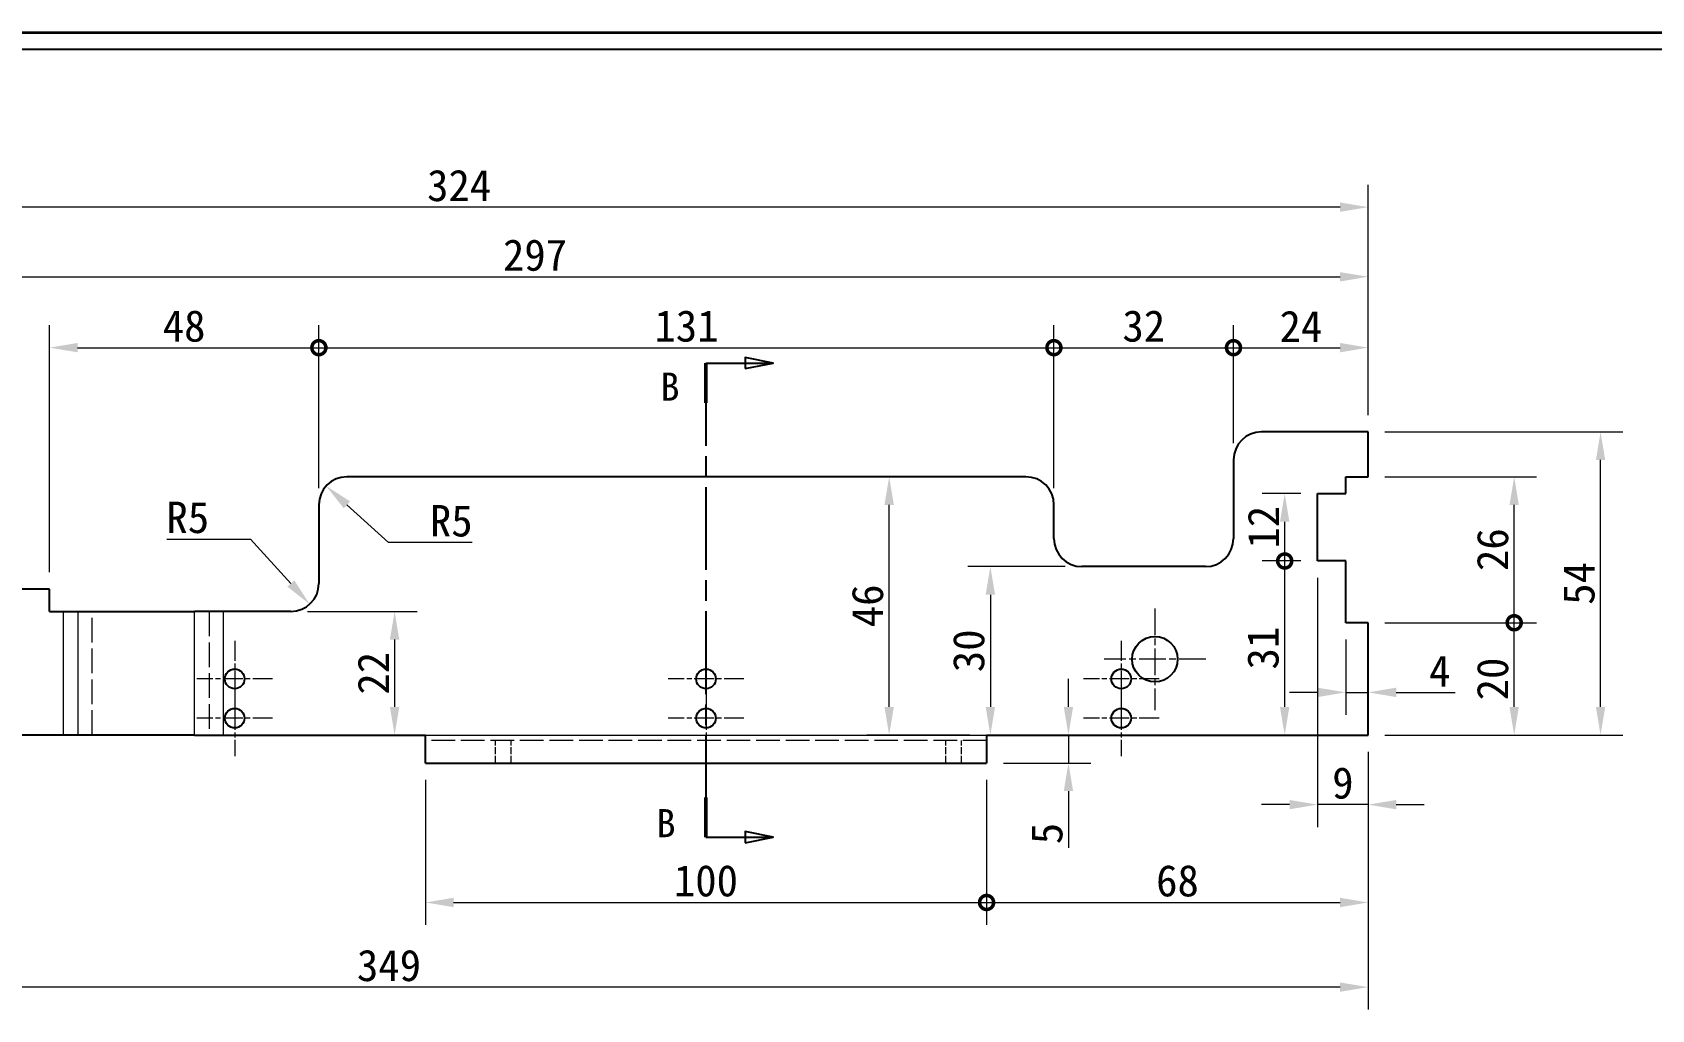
# Model space of a CAD drawing. Header units: millimetres. Extents: x 12 to 829, y 11 to 583.
# Drawn here: x 318.9 to 607.5, y 408.9 to 583 of the extents above; entities that cross this region are included whole.
import ezdxf

# ---------------------------------------------------------------- set-up
doc = ezdxf.new("R2010")
doc.units = ezdxf.units.MM
doc.header["$LTSCALE"] = 2
doc.linetypes.add('CHAIN', pattern=[0.3543, 0.2362, -0.0295, 0.0591, -0.0295])
doc.linetypes.add('DASHED', pattern=[0.2067, 0.1654, -0.0413])
for name, color, linetype, lineweight, true_color in [('中心标记 (ISO)', 1, 'CHAIN', 18, 0xff0000), ('剖切线 (ISO)', 7, 'CHAIN', 25, 0x008000), ('尺寸 (ISO)', 7, 'Continuous', 18, 0x008000), ('隐藏 (ISO)', 5, 'DASHED', 18, 0x0000ff), ('隐藏窄的 (ISO)', 5, 'DASHED', 18, 0x0000ff)]:
    doc.layers.add(name, color=color, linetype=linetype, lineweight=lineweight, true_color=true_color)
for name, color, linetype, lineweight in [('可见 (ISO)', 7, 'Continuous', 25), ('可见窄的 (ISO)', 7, 'Continuous', 18), ('图框 (ISO)', 7, 'Continuous', 35)]:
    doc.layers.add(name, color=color, linetype=linetype, lineweight=lineweight)
doc.styles.add('HZ_33', font='simfang.ttf')
doc.styles.add('文本样式74', font='SimSun.ttf')
doc.styles.add('最新国标', font='simfang.ttf')
doc.dimstyles.new('默认 (GB)', dxfattribs={"dimscale": 2, "dimtxt": 2.8, "dimasz": 2.5, "dimexe": 2, "dimexo": 1.5, "dimgap": 0.5, "dimtad": 1, "dimtoh": 1, "dimdsep": 46, "dimtxsty": '最新国标', "dimcen": 0.09, "dimdle": 10, "dimclrd": 256, "dimclre": 256, "dimclrt": 256, "dimaunit": 1, "dimadec": 3, "dimazin": 2, "dimtfac": 0.535714, "dimtmove": 0, "dimatfit": 3, "dimfxl": 0, "dimtolj": 1, "dimtzin": 0, "dimlwd": -1, "dimlwe": -1, "dimarcsym": 0})

# ---------------------------------------------------------------- blocks, each defined once
blk = doc.blocks.new('图框 最新国标')
at = {"layer": '图框 (ISO)'}
blk.add_line((6, 291.5), (414.5, 291.5), dxfattribs=at)
at = {"layer": '图框 (ISO)', "color": 7, "linetype": 'Continuous', "lineweight": 25}
blk.add_line((18, 290), (413, 290), dxfattribs=at)
blk.add_line((18, 290), (413, 290), dxfattribs=at)
at = {"layer": '图框 (ISO)', "style": '文本样式74'}
blk.add_attdef('零件代号_001', (44.32, 287.25), '', height=2.5, rotation=180, dxfattribs=at)
blk = doc.blocks.new('二维转换剖视图1')
at = {"layer": '剖切线 (ISO)', "linetype": 'CHAIN', "ltscale": 15.599768}
blk.add_line((219.48, 262.05), (219.48, 219.83), dxfattribs=at)
at = {"layer": '剖切线 (ISO)', "linetype": 'Continuous', "lineweight": 50}
for p, q in [((219.48, 262.05), (219.48, 258.52)), ((219.48, 223.36), (219.48, 219.83))]:
    blk.add_line(p, q, dxfattribs=at)
at = {"layer": '剖切线 (ISO)', "linetype": 'Continuous'}
for p, q in [((219.48, 262.05), (222.98, 262.05)), ((225.48, 262.05), (222.98, 262.55)), ((222.98, 262.55), (222.98, 261.55)), ((222.98, 262.05), (225.48, 262.05)), ((222.98, 261.55), (225.48, 262.05)), ((219.48, 219.83), (222.98, 219.83)), ((225.48, 219.83), (222.98, 220.33)), ((222.98, 220.33), (222.98, 219.33)), ((222.98, 219.83), (225.48, 219.83)), ((222.98, 219.33), (225.48, 219.83))]:
    blk.add_line(p, q, dxfattribs=at)
at = {"layer": '剖切线 (ISO)', "linetype": 'Continuous', "flags": 128}
for points in [[(222.98, 261.55), (225.48, 262.05), (222.98, 262.55), (222.98, 261.55)], [(222.98, 219.33), (225.48, 219.83), (222.98, 220.33), (222.98, 219.33)]]:
    blk.add_lwpolyline(points, dxfattribs=at)
at = {"layer": '剖切线 (ISO)'}
for points in [[(222.98, 261.55), (225.48, 262.05), (222.98, 262.55), (222.98, 261.55)], [(222.98, 219.33), (225.48, 219.83), (222.98, 220.33), (222.98, 219.33)]]:
    blk.add_solid(points, dxfattribs=at)
at = {"layer": '剖切线 (ISO)', "char_height": 2.5, "attachment_point": 7, "style": 'HZ_33'}
for insert in [(215.42, 258.7), (215.07, 219.82)]:
    blk.add_mtext('B', dxfattribs=dict(at, insert=insert))
blk = doc.blocks.new('*D6')
at = {"layer": 'Defpoints', "color": 0, "transparency": 16777216}
for p in [(552.97, 477.84), (556.97, 477.84), (552.97, 465.44)]:
    blk.add_point(p, dxfattribs=at)
at = {"layer": '尺寸 (ISO)', "color": 116, "true_color": 0x00803f, "transparency": 16777216}
for p, q in [((552.97, 474.84), (552.97, 461.44)), ((547.97, 465.44), (542.97, 465.44)), ((552.97, 465.44), (556.97, 465.44)), ((561.97, 465.44), (572.49, 465.44))]:
    blk.add_line(p, q, dxfattribs=at)
for points in [[(547.97, 466.27), (547.97, 464.6), (552.97, 465.44)], [(561.97, 466.27), (561.97, 464.6), (556.97, 465.44)]]:
    blk.add_solid(points, dxfattribs=at)
at = {"layer": '尺寸 (ISO)', "transparency": 16777216, "insert": (569.73, 469.24), "char_height": 5.6, "attachment_point": 5, "style": '最新国标'}
blk.add_mtext('\\A1;4', dxfattribs=at)
blk = doc.blocks.new('*D7')
at = {"layer": 'Defpoints', "color": 0, "transparency": 16777216}
for p in [(547.97, 488.84), (556.97, 457.84), (547.97, 445.44)]:
    blk.add_point(p, dxfattribs=at)
at = {"layer": '尺寸 (ISO)', "color": 116, "true_color": 0x00803f, "transparency": 16777216}
for p, q in [((547.97, 485.84), (547.97, 441.44)), ((556.97, 454.84), (556.97, 441.44)), ((542.97, 445.44), (537.97, 445.44)), ((556.97, 445.44), (547.97, 445.44)), ((561.97, 445.44), (566.97, 445.44))]:
    blk.add_line(p, q, dxfattribs=at)
for points in [[(542.97, 446.27), (542.97, 444.61), (547.97, 445.44)], [(561.97, 446.27), (561.97, 444.61), (556.97, 445.44)]]:
    blk.add_solid(points, dxfattribs=at)
at = {"layer": '尺寸 (ISO)', "transparency": 16777216, "insert": (552.47, 449.27), "char_height": 5.6, "attachment_point": 5, "style": '最新国标'}
blk.add_mtext('\\A1;9', dxfattribs=at)
blk = doc.blocks.new('_DotSmall')
at = {"color": 0, "linetype": 'ByBlock', "const_width": 0.5}
blk.add_lwpolyline([(-0.0625, 0, 1), (0.0625, 0, 1)], format="xyb", close=True, dxfattribs=at)
blk = doc.blocks.new('*D9')
at = {"layer": 'Defpoints', "color": 0, "transparency": 16777216}
for p in [(369.97, 526.84), (369.97, 498.84), (321.97, 483.84)]:
    blk.add_point(p, dxfattribs=at)
at = {"layer": '尺寸 (ISO)', "color": 116, "true_color": 0x00803f, "transparency": 16777216}
for p, q in [((321.97, 486.84), (321.97, 530.84)), ((369.97, 501.84), (369.97, 530.84)), ((326.97, 526.84), (369.97, 526.84))]:
    blk.add_line(p, q, dxfattribs=at)
blk.add_solid([(326.97, 527.68), (326.97, 526.01), (321.97, 526.84)], dxfattribs=at)
at = {"layer": '尺寸 (ISO)', "color": 116, "true_color": 0x00803f, "transparency": 16777216, "xscale": 5, "yscale": 5, "zscale": 5}
blk.add_blockref('_DotSmall', (369.97, 526.84), dxfattribs=at)
at = {"layer": '尺寸 (ISO)', "transparency": 16777216, "insert": (345.95, 530.67), "char_height": 5.6, "attachment_point": 5, "style": '最新国标'}
blk.add_mtext('\\A1;48', dxfattribs=at)
blk = doc.blocks.new('*D11')
at = {"layer": 'Defpoints', "color": 0, "transparency": 16777216}
for p in [(556.97, 526.84), (556.97, 511.84), (532.97, 506.84)]:
    blk.add_point(p, dxfattribs=at)
at = {"layer": '尺寸 (ISO)', "color": 116, "true_color": 0x00803f, "transparency": 16777216}
for p, q in [((532.97, 509.84), (532.97, 530.84)), ((556.97, 514.84), (556.97, 530.84)), ((532.97, 526.84), (551.97, 526.84))]:
    blk.add_line(p, q, dxfattribs=at)
blk.add_solid([(551.97, 527.68), (551.97, 526.01), (556.97, 526.84)], dxfattribs=at)
at = {"layer": '尺寸 (ISO)', "color": 116, "true_color": 0x00803f, "transparency": 16777216, "xscale": 5, "yscale": 5, "zscale": 5, "rotation": 180}
blk.add_blockref('_DotSmall', (532.97, 526.84), dxfattribs=at)
at = {"layer": '尺寸 (ISO)', "transparency": 16777216, "insert": (544.99, 530.64), "char_height": 5.6, "attachment_point": 5, "style": '最新国标'}
blk.add_mtext('\\A1;24', dxfattribs=at)
blk = doc.blocks.new('*D12')
at = {"layer": 'Defpoints', "color": 0, "transparency": 16777216}
for p in [(532.97, 526.84), (532.97, 506.84), (500.97, 498.84)]:
    blk.add_point(p, dxfattribs=at)
at = {"layer": '尺寸 (ISO)', "color": 116, "true_color": 0x00803f, "transparency": 16777216}
for p, q in [((500.97, 501.84), (500.97, 530.84)), ((532.97, 509.84), (532.97, 530.84)), ((500.97, 526.84), (532.97, 526.84))]:
    blk.add_line(p, q, dxfattribs=at)
at = {"layer": '尺寸 (ISO)', "color": 116, "true_color": 0x00803f, "transparency": 16777216, "xscale": 5, "yscale": 5, "zscale": 5, "rotation": 180}
blk.add_blockref('_DotSmall', (500.97, 526.84), dxfattribs=at)
at = {"layer": '尺寸 (ISO)', "color": 116, "true_color": 0x00803f, "transparency": 16777216, "xscale": 5, "yscale": 5, "zscale": 5}
blk.add_blockref('_DotSmall', (532.97, 526.84), dxfattribs=at)
at = {"layer": '尺寸 (ISO)', "transparency": 16777216, "insert": (516.99, 530.67), "char_height": 5.6, "attachment_point": 5, "style": '最新国标'}
blk.add_mtext('\\A1;32', dxfattribs=at)
blk = doc.blocks.new('*D13')
at = {"layer": 'Defpoints', "color": 0, "transparency": 16777216}
for p in [(500.97, 526.84), (369.97, 498.84), (500.97, 498.84)]:
    blk.add_point(p, dxfattribs=at)
at = {"layer": '尺寸 (ISO)', "color": 116, "true_color": 0x00803f, "transparency": 16777216}
for p, q in [((369.97, 501.84), (369.97, 530.84)), ((500.97, 501.84), (500.97, 530.84)), ((369.97, 526.84), (500.97, 526.84))]:
    blk.add_line(p, q, dxfattribs=at)
at = {"layer": '尺寸 (ISO)', "color": 116, "true_color": 0x00803f, "transparency": 16777216, "xscale": 5, "yscale": 5, "zscale": 5, "rotation": 180}
blk.add_blockref('_DotSmall', (369.97, 526.84), dxfattribs=at)
at = {"layer": '尺寸 (ISO)', "color": 116, "true_color": 0x00803f, "transparency": 16777216, "xscale": 5, "yscale": 5, "zscale": 5}
blk.add_blockref('_DotSmall', (500.97, 526.84), dxfattribs=at)
at = {"layer": '尺寸 (ISO)', "transparency": 16777216, "insert": (435.49, 530.67), "char_height": 5.6, "attachment_point": 5, "style": '最新国标'}
blk.add_mtext('\\A1;131', dxfattribs=at)
blk = doc.blocks.new('*D15')
at = {"layer": 'Defpoints', "color": 0, "transparency": 16777216}
for p in [(556.97, 539.47), (556.97, 511.84), (259.97, 508.46)]:
    blk.add_point(p, dxfattribs=at)
at = {"layer": '尺寸 (ISO)', "color": 116, "true_color": 0x00803f, "transparency": 16777216}
for p, q in [((259.97, 511.46), (259.97, 543.47)), ((556.97, 514.84), (556.97, 543.47)), ((259.97, 539.47), (551.97, 539.47))]:
    blk.add_line(p, q, dxfattribs=at)
blk.add_solid([(551.97, 540.3), (551.97, 538.63), (556.97, 539.47)], dxfattribs=at)
at = {"layer": '尺寸 (ISO)', "color": 116, "true_color": 0x00803f, "transparency": 16777216, "xscale": 5, "yscale": 5, "zscale": 5, "rotation": 180}
blk.add_blockref('_DotSmall', (259.97, 539.47), dxfattribs=at)
at = {"layer": '尺寸 (ISO)', "transparency": 16777216, "insert": (408.49, 543.3), "char_height": 5.6, "attachment_point": 5, "style": '最新国标'}
blk.add_mtext('\\A1;297', dxfattribs=at)
blk = doc.blocks.new('*D16')
at = {"layer": 'Defpoints', "color": 0, "transparency": 16777216}
for p in [(232.97, 551.87), (556.97, 511.84), (232.97, 504.84)]:
    blk.add_point(p, dxfattribs=at)
at = {"layer": '尺寸 (ISO)', "color": 116, "true_color": 0x00803f, "transparency": 16777216}
for p, q in [((232.97, 507.84), (232.97, 555.87)), ((556.97, 514.84), (556.97, 555.87)), ((551.97, 551.87), (237.97, 551.87))]:
    blk.add_line(p, q, dxfattribs=at)
for points in [[(237.97, 552.71), (237.97, 551.04), (232.97, 551.87)], [(551.97, 552.71), (551.97, 551.04), (556.97, 551.87)]]:
    blk.add_solid(points, dxfattribs=at)
at = {"layer": '尺寸 (ISO)', "transparency": 16777216, "insert": (394.97, 555.7), "char_height": 5.6, "attachment_point": 5, "style": '最新国标'}
blk.add_mtext('\\A1;324', dxfattribs=at)
blk = doc.blocks.new('*D17')
at = {"layer": 'Defpoints', "color": 0, "transparency": 16777216}
for p in [(207.97, 462.84), (556.97, 457.84), (207.97, 412.93)]:
    blk.add_point(p, dxfattribs=at)
at = {"layer": '尺寸 (ISO)', "color": 116, "true_color": 0x00803f, "transparency": 16777216}
for p, q in [((207.97, 459.84), (207.97, 408.93)), ((556.97, 454.84), (556.97, 408.93)), ((551.97, 412.93), (212.97, 412.93))]:
    blk.add_line(p, q, dxfattribs=at)
for points in [[(212.97, 413.76), (212.97, 412.09), (207.97, 412.93)], [(551.97, 413.76), (551.97, 412.09), (556.97, 412.93)]]:
    blk.add_solid(points, dxfattribs=at)
at = {"layer": '尺寸 (ISO)', "transparency": 16777216, "insert": (382.47, 416.76), "char_height": 5.6, "attachment_point": 5, "style": '最新国标'}
blk.add_mtext('\\A1;349', dxfattribs=at)
blk = doc.blocks.new('*D18')
at = {"layer": 'Defpoints', "color": 0, "transparency": 16777216}
for p in [(556.97, 477.84), (583, 477.84), (556.97, 457.84)]:
    blk.add_point(p, dxfattribs=at)
at = {"layer": '尺寸 (ISO)', "color": 116, "true_color": 0x00803f, "transparency": 16777216}
for p, q in [((559.97, 477.84), (587, 477.84)), ((583, 462.84), (583, 477.84)), ((559.97, 457.84), (587, 457.84))]:
    blk.add_line(p, q, dxfattribs=at)
blk.add_solid([(582.16, 462.84), (583.83, 462.84), (583, 457.84)], dxfattribs=at)
at = {"layer": '尺寸 (ISO)', "color": 116, "true_color": 0x00803f, "transparency": 16777216, "xscale": 5, "yscale": 5, "zscale": 5, "rotation": 90}
blk.add_blockref('_DotSmall', (583, 477.84), dxfattribs=at)
at = {"layer": '尺寸 (ISO)', "transparency": 16777216, "insert": (579.17, 467.82), "char_height": 5.6, "attachment_point": 5, "rotation": 90, "style": '最新国标'}
blk.add_mtext('\\A1;20', dxfattribs=at)
blk = doc.blocks.new('*D19')
at = {"layer": 'Defpoints', "color": 0, "transparency": 16777216}
for p in [(556.97, 503.84), (583, 503.84), (556.97, 477.84)]:
    blk.add_point(p, dxfattribs=at)
at = {"layer": '尺寸 (ISO)', "color": 116, "true_color": 0x00803f, "transparency": 16777216}
for p, q in [((559.97, 503.84), (587, 503.84)), ((583, 477.84), (583, 498.84)), ((559.97, 477.84), (587, 477.84))]:
    blk.add_line(p, q, dxfattribs=at)
blk.add_solid([(582.16, 498.84), (583.83, 498.84), (583, 503.84)], dxfattribs=at)
at = {"layer": '尺寸 (ISO)', "color": 116, "true_color": 0x00803f, "transparency": 16777216, "xscale": 5, "yscale": 5, "zscale": 5, "rotation": 270}
blk.add_blockref('_DotSmall', (583, 477.84), dxfattribs=at)
at = {"layer": '尺寸 (ISO)', "transparency": 16777216, "insert": (579.17, 490.86), "char_height": 5.6, "attachment_point": 5, "rotation": 90, "style": '最新国标'}
blk.add_mtext('\\A1;26', dxfattribs=at)
blk = doc.blocks.new('*D20')
at = {"layer": 'Defpoints', "color": 0, "transparency": 16777216}
for p in [(542.1, 488.84), (547.97, 488.84), (556.97, 457.84)]:
    blk.add_point(p, dxfattribs=at)
at = {"layer": '尺寸 (ISO)', "color": 116, "true_color": 0x00803f, "transparency": 16777216}
for p, q in [((544.97, 488.84), (538.1, 488.84)), ((542.1, 462.84), (542.1, 488.84))]:
    blk.add_line(p, q, dxfattribs=at)
blk.add_solid([(541.26, 462.84), (542.93, 462.84), (542.1, 457.84)], dxfattribs=at)
at = {"layer": '尺寸 (ISO)', "color": 116, "true_color": 0x00803f, "transparency": 16777216, "xscale": 5, "yscale": 5, "zscale": 5, "rotation": 90}
blk.add_blockref('_DotSmall', (542.1, 488.84), dxfattribs=at)
at = {"layer": '尺寸 (ISO)', "transparency": 16777216, "insert": (538.26, 473.32), "char_height": 5.6, "attachment_point": 5, "rotation": 90, "style": '最新国标'}
blk.add_mtext('\\A1;31', dxfattribs=at)
blk = doc.blocks.new('*D21')
at = {"layer": 'Defpoints', "color": 0, "transparency": 16777216}
for p in [(542.1, 500.84), (547.97, 500.84), (547.97, 488.84)]:
    blk.add_point(p, dxfattribs=at)
at = {"layer": '尺寸 (ISO)', "color": 116, "true_color": 0x00803f, "transparency": 16777216}
for p, q in [((544.97, 500.84), (538.1, 500.84)), ((542.1, 488.84), (542.1, 495.84)), ((544.97, 488.84), (538.1, 488.84))]:
    blk.add_line(p, q, dxfattribs=at)
blk.add_solid([(541.26, 495.84), (542.93, 495.84), (542.1, 500.84)], dxfattribs=at)
at = {"layer": '尺寸 (ISO)', "color": 116, "true_color": 0x00803f, "transparency": 16777216, "xscale": 5, "yscale": 5, "zscale": 5, "rotation": 270}
blk.add_blockref('_DotSmall', (542.1, 488.84), dxfattribs=at)
at = {"layer": '尺寸 (ISO)', "transparency": 16777216, "insert": (538.3, 494.86), "char_height": 5.6, "attachment_point": 5, "rotation": 90, "style": '最新国标'}
blk.add_mtext('\\A1;12', dxfattribs=at)
blk = doc.blocks.new('*D22')
at = {"layer": 'Defpoints', "color": 0, "transparency": 16777216}
for p in [(505.97, 487.84), (489.64, 457.84), (489.64, 457.84)]:
    blk.add_point(p, dxfattribs=at)
at = {"layer": '尺寸 (ISO)', "color": 116, "true_color": 0x00803f, "transparency": 16777216}
for p, q in [((502.97, 487.84), (485.64, 487.84)), ((489.64, 482.84), (489.64, 462.84))]:
    blk.add_line(p, q, dxfattribs=at)
for points in [[(488.81, 482.84), (490.48, 482.84), (489.64, 487.84)], [(488.81, 462.84), (490.48, 462.84), (489.64, 457.84)]]:
    blk.add_solid(points, dxfattribs=at)
at = {"layer": '尺寸 (ISO)', "transparency": 16777216, "insert": (485.81, 472.84), "char_height": 5.6, "attachment_point": 5, "rotation": 90, "style": '最新国标'}
blk.add_mtext('\\A1;30', dxfattribs=at)
blk = doc.blocks.new('*D23')
at = {"layer": 'Defpoints', "color": 0, "transparency": 16777216}
for p in [(471.61, 503.84), (471.61, 503.84), (488.97, 457.84)]:
    blk.add_point(p, dxfattribs=at)
at = {"layer": '尺寸 (ISO)', "color": 116, "true_color": 0x00803f, "transparency": 16777216}
for p, q in [((471.61, 462.84), (471.61, 498.84)), ((485.97, 457.84), (467.61, 457.84))]:
    blk.add_line(p, q, dxfattribs=at)
for points in [[(470.77, 498.84), (472.44, 498.84), (471.61, 503.84)], [(470.77, 462.84), (472.44, 462.84), (471.61, 457.84)]]:
    blk.add_solid(points, dxfattribs=at)
at = {"layer": '尺寸 (ISO)', "transparency": 16777216, "insert": (467.77, 480.84), "char_height": 5.6, "attachment_point": 5, "rotation": 90, "style": '最新国标'}
blk.add_mtext('\\A1;46', dxfattribs=at)
blk = doc.blocks.new('*D24')
at = {"layer": 'Defpoints', "color": 0, "transparency": 16777216}
for p in [(503.56, 457.84), (505.73, 457.84), (488.97, 452.84)]:
    blk.add_point(p, dxfattribs=at)
at = {"layer": '尺寸 (ISO)', "color": 116, "true_color": 0x00803f, "transparency": 16777216}
for p, q in [((503.56, 462.84), (503.56, 467.84)), ((503.56, 457.84), (503.56, 452.84)), ((491.97, 452.84), (507.56, 452.84)), ((503.56, 447.84), (503.56, 437.74))]:
    blk.add_line(p, q, dxfattribs=at)
for points in [[(502.72, 462.84), (504.39, 462.84), (503.56, 457.84)], [(502.72, 447.84), (504.39, 447.84), (503.56, 452.84)]]:
    blk.add_solid(points, dxfattribs=at)
at = {"layer": '尺寸 (ISO)', "transparency": 16777216, "insert": (499.73, 440.29), "char_height": 5.6, "attachment_point": 5, "rotation": 90, "style": '最新国标'}
blk.add_mtext('\\A1;5', dxfattribs=at)
blk = doc.blocks.new('*D25')
at = {"layer": 'Defpoints', "color": 0, "transparency": 16777216}
for p in [(556.97, 511.84), (598.39, 511.84), (556.97, 457.84)]:
    blk.add_point(p, dxfattribs=at)
at = {"layer": '尺寸 (ISO)', "color": 116, "true_color": 0x00803f, "transparency": 16777216}
for p, q in [((559.97, 511.84), (602.39, 511.84)), ((598.39, 462.84), (598.39, 506.84)), ((559.97, 457.84), (602.39, 457.84))]:
    blk.add_line(p, q, dxfattribs=at)
for points in [[(597.56, 506.84), (599.22, 506.84), (598.39, 511.84)], [(597.56, 462.84), (599.22, 462.84), (598.39, 457.84)]]:
    blk.add_solid(points, dxfattribs=at)
at = {"layer": '尺寸 (ISO)', "transparency": 16777216, "insert": (594.56, 484.84), "char_height": 5.6, "attachment_point": 5, "rotation": 90, "style": '最新国标'}
blk.add_mtext('\\A1;54', dxfattribs=at)
blk = doc.blocks.new('*D26')
at = {"layer": 'Defpoints', "color": 0, "transparency": 16777216}
for p in [(388.97, 452.84), (488.97, 452.84), (488.97, 428.01)]:
    blk.add_point(p, dxfattribs=at)
at = {"layer": '尺寸 (ISO)', "color": 116, "true_color": 0x00803f, "transparency": 16777216}
for p, q in [((388.97, 449.84), (388.97, 424.01)), ((488.97, 449.84), (488.97, 424.01)), ((393.97, 428.01), (488.97, 428.01))]:
    blk.add_line(p, q, dxfattribs=at)
blk.add_solid([(393.97, 428.85), (393.97, 427.18), (388.97, 428.01)], dxfattribs=at)
at = {"layer": '尺寸 (ISO)', "color": 116, "true_color": 0x00803f, "transparency": 16777216, "xscale": 5, "yscale": 5, "zscale": 5}
blk.add_blockref('_DotSmall', (488.97, 428.01), dxfattribs=at)
at = {"layer": '尺寸 (ISO)', "transparency": 16777216, "insert": (438.95, 431.85), "char_height": 5.6, "attachment_point": 5, "style": '最新国标'}
blk.add_mtext('\\A1;100', dxfattribs=at)
blk = doc.blocks.new('*D27')
at = {"layer": 'Defpoints', "color": 0, "transparency": 16777216}
for p in [(556.97, 457.84), (488.97, 452.84), (556.97, 428.01)]:
    blk.add_point(p, dxfattribs=at)
at = {"layer": '尺寸 (ISO)', "color": 116, "true_color": 0x00803f, "transparency": 16777216}
for p, q in [((556.97, 454.84), (556.97, 424.01)), ((488.97, 449.84), (488.97, 424.01)), ((488.97, 428.01), (551.97, 428.01))]:
    blk.add_line(p, q, dxfattribs=at)
blk.add_solid([(551.97, 428.85), (551.97, 427.18), (556.97, 428.01)], dxfattribs=at)
at = {"layer": '尺寸 (ISO)', "color": 116, "true_color": 0x00803f, "transparency": 16777216, "xscale": 5, "yscale": 5, "zscale": 5, "rotation": 180}
blk.add_blockref('_DotSmall', (488.97, 428.01), dxfattribs=at)
at = {"layer": '尺寸 (ISO)', "transparency": 16777216, "insert": (522.99, 431.85), "char_height": 5.6, "attachment_point": 5, "style": '最新国标'}
blk.add_mtext('\\A1;68', dxfattribs=at)
blk = doc.blocks.new('*D28')
at = {"layer": 'Defpoints', "color": 0, "transparency": 16777216}
for p in [(364.97, 479.84), (383.47, 457.84), (383.47, 457.84)]:
    blk.add_point(p, dxfattribs=at)
at = {"layer": '尺寸 (ISO)', "color": 116, "true_color": 0x00803f, "transparency": 16777216}
for p, q in [((367.97, 479.84), (387.47, 479.84)), ((383.47, 474.84), (383.47, 462.84))]:
    blk.add_line(p, q, dxfattribs=at)
for points in [[(382.63, 474.84), (384.3, 474.84), (383.47, 479.84)], [(382.63, 462.84), (384.3, 462.84), (383.47, 457.84)]]:
    blk.add_solid(points, dxfattribs=at)
at = {"layer": '尺寸 (ISO)', "transparency": 16777216, "insert": (379.67, 468.84), "char_height": 5.6, "attachment_point": 5, "rotation": 90, "style": '最新国标'}
blk.add_mtext('\\A1;22', dxfattribs=at)
blk = doc.blocks.new('*D33')
at = {"layer": 'Defpoints', "color": 0, "transparency": 16777216}
for p in [(364.97, 484.84), (368.33, 481.14)]:
    blk.add_point(p, dxfattribs=at)
at = {"layer": '尺寸 (ISO)', "color": 116, "true_color": 0x00803f, "transparency": 16777216}
for p, q in [((342.9, 492.74), (357.8, 492.74)), ((357.8, 492.74), (364.97, 484.84))]:
    blk.add_line(p, q, dxfattribs=at)
blk.add_solid([(365.59, 485.4), (364.35, 484.28), (368.33, 481.14)], dxfattribs=at)
at = {"layer": '尺寸 (ISO)', "transparency": 16777216, "insert": (346.61, 496.57), "char_height": 5.6, "attachment_point": 5, "style": '最新国标'}
blk.add_mtext('\\A1;R5', dxfattribs=at)
blk = doc.blocks.new('*D34')
at = {"layer": 'Defpoints', "color": 0, "transparency": 16777216}
for p in [(371.27, 502.2), (374.97, 498.84)]:
    blk.add_point(p, dxfattribs=at)
at = {"layer": '尺寸 (ISO)', "color": 116, "true_color": 0x00803f, "transparency": 16777216}
for p, q in [((382.36, 492.13), (374.97, 498.84)), ((397.27, 492.13), (382.36, 492.13))]:
    blk.add_line(p, q, dxfattribs=at)
blk.add_solid([(375.53, 499.46), (374.41, 498.23), (371.27, 502.2)], dxfattribs=at)
at = {"layer": '尺寸 (ISO)', "transparency": 16777216, "insert": (393.56, 495.96), "char_height": 5.6, "attachment_point": 5, "style": '最新国标'}
blk.add_mtext('\\A1;R5', dxfattribs=at)

msp = doc.modelspace()

# ---------------------------------------------------------------- linework, layer by layer
at = {"layer": '中心标记 (ISO)', "ltscale": 10.056327}
for p, q in [((518.9697, 480.393), (518.9697, 462.293)), ((528.0197, 471.343), (509.9197, 471.343))]:
    msp.add_line(p, q, dxfattribs=at)
at = {"layer": '中心标记 (ISO)', "ltscale": 7.50055}
for p, q in [((354.9697, 474.593), (354.9697, 461.093)), ((438.9697, 474.593), (438.9697, 461.093)), ((512.9697, 474.593), (512.9697, 461.093)), ((361.7197, 467.843), (348.2197, 467.843)), ((354.9697, 467.593), (354.9697, 454.093)), ((445.7197, 467.843), (432.2197, 467.843)), ((438.9697, 467.593), (438.9697, 454.093)), ((519.7197, 467.843), (506.2197, 467.843)), ((512.9697, 467.593), (512.9697, 454.093)), ((361.7197, 460.843), (348.2197, 460.843)), ((445.7197, 460.843), (432.2197, 460.843)), ((519.7197, 460.843), (506.2197, 460.843))]:
    msp.add_line(p, q, dxfattribs=at)
at = {"layer": '可见 (ISO)'}
for p, q in [((556.9697, 511.843), (537.9697, 511.843)), ((556.9697, 503.843), (556.9697, 511.843)), ((532.9697, 506.843), (532.9697, 492.843)), ((495.9697, 503.843), (374.9697, 503.843)), ((552.9697, 503.843), (556.9697, 503.843)), ((552.9697, 500.843), (552.9697, 503.843)), ((547.9697, 488.843), (547.9697, 500.843)), ((547.9697, 500.843), (552.9697, 500.843)), ((369.9697, 498.843), (369.9697, 484.843)), ((500.9697, 492.843), (500.9697, 498.843)), ((527.9697, 487.843), (505.9697, 487.843)), ((552.9697, 488.843), (547.9697, 488.843)), ((552.9697, 477.843), (552.9697, 488.843)), ((321.9697, 483.843), (260.4697, 483.843)), ((321.9697, 479.843), (321.9697, 483.843)), ((321.9697, 479.843), (324.4378, 479.843)), ((324.4378, 479.843), (327.009, 479.843)), ((327.009, 479.843), (347.8274, 479.843)), ((352.9697, 479.843), (347.8274, 479.843)), ((364.9697, 479.843), (352.9697, 479.843)), ((556.9697, 477.843), (552.9697, 477.843)), ((556.9697, 457.843), (556.9697, 477.843)), ((324.4378, 457.843), (212.9697, 457.843)), ((327.009, 457.843), (324.4378, 457.843)), ((347.8274, 457.843), (327.009, 457.843)), ((347.8274, 457.843), (352.9697, 457.843)), ((352.9697, 457.843), (388.9697, 457.843)), ((388.9697, 452.843), (388.9697, 457.843)), ((488.9697, 457.843), (556.9697, 457.843)), ((488.9697, 457.843), (488.9697, 452.843)), ((388.9697, 452.843), (488.9697, 452.843))]:
    msp.add_line(p, q, dxfattribs=at)
for centre, radius in [((518.9697, 471.343), 4.05), ((354.9697, 467.843), 1.75), ((438.9697, 467.843), 1.75), ((512.9697, 467.843), 1.75), ((354.9697, 460.843), 1.75), ((438.9697, 460.843), 1.75), ((512.9697, 460.843), 1.75)]:
    msp.add_circle(centre, radius, dxfattribs=at)
for centre, start, end in [((537.9697, 506.843), 90, 180), ((374.9697, 498.843), 90, 180), ((495.9697, 498.843), 0, 90), ((505.9697, 492.843), 180, 270), ((527.9697, 492.843), 270, 0), ((364.9697, 484.843), 270, 0)]:
    msp.add_arc(centre, 5, start, end, dxfattribs=at)
at = {"layer": '可见窄的 (ISO)'}
for p, q in [((324.4378, 457.843), (324.4378, 479.843)), ((327.009, 479.843), (327.009, 457.843)), ((347.8274, 457.843), (347.8274, 479.843)), ((352.9697, 457.843), (352.9697, 479.843)), ((388.9697, 457.843), (488.9697, 457.843))]:
    msp.add_line(p, q, dxfattribs=at)
at = {"layer": '隐藏 (ISO)', "ltscale": 12.731393}
msp.add_line((488.9697, 456.843), (388.9697, 456.843), dxfattribs=at)
at = {"layer": '隐藏 (ISO)', "ltscale": 3.809293}
for p, q in [((401.4697, 452.843), (401.4697, 456.843)), ((484.4697, 452.843), (484.4697, 456.843))]:
    msp.add_line(p, q, dxfattribs=at)
at = {"layer": '隐藏窄的 (ISO)', "ltscale": 13.304306}
for p, q in [((329.5801, 457.843), (329.5801, 479.843)), ((350.3985, 479.843), (350.3985, 457.843))]:
    msp.add_line(p, q, dxfattribs=at)
at = {"layer": '隐藏窄的 (ISO)', "ltscale": 3.809293}
for p, q in [((404.2197, 452.843), (404.2197, 456.843)), ((481.7197, 452.843), (481.7197, 456.843))]:
    msp.add_line(p, q, dxfattribs=at)

# ---------------------------------------------------------------- block references
at = {"xscale": 2, "yscale": 2, "zscale": 2}
msp.add_blockref('图框 最新国标', (0, 0), dxfattribs=at)
at = {"layer": '剖切线 (ISO)', "xscale": 2, "yscale": 2, "zscale": 2}
msp.add_blockref('二维转换剖视图1', (0, 0), dxfattribs=at)

# ---------------------------------------------------------------- dimensions: what is measured, and where the dimension line sits
at = {"layer": '尺寸 (ISO)', "color": 116, "true_color": 0x00803f}
for base, p1, p2, override, picture, middle in [((232.9697, 551.8721), (556.9697, 511.843), (232.9697, 504.843), {"dimgap": 0.5, "dimtoh": 0, "dimdec": 2, "dimtol": 0, "dimlim": 0, "dimtp": 0, "dimtm": 0, "dimtdec": 2, "dimtofl": 0, "dimatfit": 1}, '*D16', (394.9697, 551.8721)), ((547.9697, 445.4406), (556.9697, 457.843), (547.9697, 488.843), {"dimgap": 0.5, "dimtoh": 0, "dimdec": 2, "dimtol": 0, "dimlim": 0, "dimtp": 0, "dimtm": 0, "dimtdec": 2, "dimtofl": 1, "dimatfit": 1}, '*D7', (552.4697, 445.4406)), ((552.9697, 465.4362), (556.9697, 477.843), (552.9697, 477.843), {"dimgap": 0.5, "dimtoh": 0, "dimdec": 2, "dimse1": 1, "dimtol": 0, "dimlim": 0, "dimtp": 0, "dimtm": 0, "dimtdec": 2, "dimtofl": 1, "dimatfit": 1}, '*D6', (569.7297, 465.4362))]:
    dim = msp.add_linear_dim(base=base, p1=p1, p2=p2, dimstyle='默认 (GB)', override=override, dxfattribs=at)
    dim.commit()
    dim.dimension.update_dxf_attribs({"geometry": picture, "text_midpoint": middle, "dimtype": 160})
for base, p1, p2, angle, override, picture, middle in [((556.9697, 539.4672), (259.9697, 508.4563), (556.9697, 511.843), 180, {"dimgap": 0.5, "dimtoh": 0, "dimdec": 2, "dimblk1": 'DotSmall', "dimsah": 1, "dimdle": 0, "dimtol": 0, "dimlim": 0, "dimtp": 0, "dimtm": 0, "dimtdec": 2, "dimtofl": 0, "dimatfit": 1}, '*D15', (408.4897, 539.4672)), ((369.9697, 526.843), (321.9697, 483.843), (369.9697, 498.843), 180, {"dimgap": 0.5, "dimtoh": 0, "dimdec": 2, "dimblk2": 'DotSmall', "dimsah": 1, "dimdle": 0, "dimtol": 0, "dimlim": 0, "dimtp": 0, "dimtm": 0, "dimtdec": 2, "dimtofl": 0, "dimatfit": 1}, '*D9', (345.9497, 526.843)), ((500.9697, 526.843), (369.9697, 498.843), (500.9697, 498.843), 180, {"dimgap": 0.5, "dimtoh": 0, "dimdec": 2, "dimblk1": 'DotSmall', "dimblk2": 'DotSmall', "dimsah": 1, "dimdle": 0, "dimtol": 0, "dimlim": 0, "dimtp": 0, "dimtm": 0, "dimtdec": 2, "dimtofl": 0, "dimatfit": 1}, '*D13', (435.4897, 526.843)), ((532.9697, 526.843), (500.9697, 498.843), (532.9697, 506.843), 180, {"dimgap": 0.5, "dimtoh": 0, "dimdec": 2, "dimblk1": 'DotSmall', "dimblk2": 'DotSmall', "dimsah": 1, "dimdle": 0, "dimtol": 0, "dimlim": 0, "dimtp": 0, "dimtm": 0, "dimtdec": 2, "dimtofl": 0, "dimatfit": 1}, '*D12', (516.9897, 526.843)), ((556.9697, 526.843), (532.9697, 506.843), (556.9697, 511.843), 180, {"dimgap": 0.5, "dimtoh": 0, "dimdec": 2, "dimblk1": 'DotSmall', "dimsah": 1, "dimdle": 0, "dimtol": 0, "dimlim": 0, "dimtp": 0, "dimtm": 0, "dimtdec": 2, "dimtofl": 0, "dimatfit": 1}, '*D11', (544.9897, 526.843)), ((598.3897, 511.843), (556.9697, 457.843), (556.9697, 511.843), 270, {"dimgap": 0.5, "dimtoh": 0, "dimdec": 2, "dimtol": 0, "dimlim": 0, "dimtp": 0, "dimtm": 0, "dimtdec": 2, "dimtofl": 0, "dimatfit": 1}, '*D25', (598.3897, 484.843)), ((471.6053, 503.843), (488.9697, 457.843), (471.6053, 503.843), 270, {"dimgap": 0.5, "dimtoh": 0, "dimdec": 2, "dimse2": 1, "dimtol": 0, "dimlim": 0, "dimtp": 0, "dimtm": 0, "dimtdec": 2, "dimtofl": 0, "dimatfit": 1}, '*D23', (471.6053, 480.843)), ((582.9979, 503.843), (556.9697, 477.843), (556.9697, 503.843), 90, {"dimgap": 0.5, "dimtoh": 0, "dimdec": 2, "dimblk1": 'DotSmall', "dimsah": 1, "dimdle": 0, "dimtol": 0, "dimlim": 0, "dimtp": 0, "dimtm": 0, "dimtdec": 2, "dimtofl": 0, "dimatfit": 1}, '*D19', (582.9979, 490.863)), ((542.0967, 500.843), (547.9697, 488.843), (547.9697, 500.843), 90, {"dimgap": 0.5, "dimtoh": 0, "dimdec": 2, "dimblk1": 'DotSmall', "dimsah": 1, "dimdle": 0, "dimtol": 0, "dimlim": 0, "dimtp": 0, "dimtm": 0, "dimtdec": 2, "dimtofl": 1, "dimatfit": 1}, '*D21', (542.0967, 494.863)), ((489.6434, 457.843), (505.9697, 487.843), (489.6434, 457.843), 90, {"dimgap": 0.5, "dimtoh": 0, "dimdec": 2, "dimse2": 1, "dimtol": 0, "dimlim": 0, "dimtp": 0, "dimtm": 0, "dimtdec": 2, "dimtofl": 0, "dimatfit": 1}, '*D22', (489.6434, 472.843)), ((542.0967, 488.843), (556.9697, 457.843), (547.9697, 488.843), 90, {"dimgap": 0.5, "dimtoh": 0, "dimdec": 2, "dimblk2": 'DotSmall', "dimsah": 1, "dimdle": 0, "dimse1": 1, "dimtol": 0, "dimlim": 0, "dimtp": 0, "dimtm": 0, "dimtdec": 2, "dimtofl": 0, "dimatfit": 1}, '*D20', (542.0967, 473.323)), ((383.4663, 457.843), (364.9697, 479.843), (383.4663, 457.843), 270, {"dimgap": 0.5, "dimtoh": 0, "dimdec": 2, "dimse2": 1, "dimtol": 0, "dimlim": 0, "dimtp": 0, "dimtm": 0, "dimtdec": 2, "dimtofl": 0, "dimatfit": 1}, '*D28', (383.4663, 468.843)), ((582.9979, 477.843), (556.9697, 457.843), (556.9697, 477.843), 90, {"dimgap": 0.5, "dimtoh": 0, "dimdec": 2, "dimblk2": 'DotSmall', "dimsah": 1, "dimdle": 0, "dimtol": 0, "dimlim": 0, "dimtp": 0, "dimtm": 0, "dimtdec": 2, "dimtofl": 0, "dimatfit": 1}, '*D18', (582.9979, 467.823)), ((503.5577, 457.843), (488.9697, 452.843), (505.733, 457.843), 270, {"dimgap": 0.5, "dimtoh": 0, "dimdec": 2, "dimse2": 1, "dimtol": 0, "dimlim": 0, "dimtp": 0, "dimtm": 0, "dimtdec": 2, "dimtofl": 1, "dimatfit": 1}, '*D24', (503.5577, 440.291)), ((207.9697, 412.9281), (556.9697, 457.843), (207.9697, 462.843), 180, {"dimgap": 0.5, "dimtoh": 0, "dimdec": 2, "dimtol": 0, "dimlim": 0, "dimtp": 0, "dimtm": 0, "dimtdec": 2, "dimtofl": 0, "dimatfit": 1}, '*D17', (382.4697, 412.9281)), ((556.9697, 428.0134), (488.9697, 452.843), (556.9697, 457.843), 180, {"dimgap": 0.5, "dimtoh": 0, "dimdec": 2, "dimblk1": 'DotSmall', "dimsah": 1, "dimdle": 0, "dimtol": 0, "dimlim": 0, "dimtp": 0, "dimtm": 0, "dimtdec": 2, "dimtofl": 0, "dimatfit": 1}, '*D27', (522.9897, 428.0134)), ((488.9697, 428.0134), (388.9697, 452.843), (488.9697, 452.843), 180, {"dimgap": 0.5, "dimtoh": 0, "dimdec": 2, "dimblk2": 'DotSmall', "dimsah": 1, "dimdle": 0, "dimtol": 0, "dimlim": 0, "dimtp": 0, "dimtm": 0, "dimtdec": 2, "dimtofl": 0, "dimatfit": 1}, '*D26', (438.9497, 428.0134))]:
    dim = msp.add_linear_dim(base=base, p1=p1, p2=p2, angle=angle, dimstyle='默认 (GB)', override=override, dxfattribs=at)
    dim.commit()
    dim.dimension.update_dxf_attribs({"geometry": picture, "text_midpoint": middle, "dimtype": 160})
for center, mpoint, picture, middle in [((374.9697, 498.843), (371.2671, 502.2032), '*D34', (393.5552, 492.1328)), ((364.9697, 484.843), (368.3307, 481.1412), '*D33', (346.6094, 492.7382))]:
    dim = msp.add_radius_dim(center=center, mpoint=mpoint, dimstyle='默认 (GB)', override={"dimgap": 0.5, "dimtih": 1, "dimdec": 2, "dimlfac": 1, "dimcen": 0, "dimtol": 0, "dimlim": 0, "dimtp": 0, "dimtm": 0, "dimtdec": 2}, dxfattribs=at)
    dim.commit()
    dim.dimension.update_dxf_attribs({"geometry": picture, "text_midpoint": middle, "dimtype": 164})

doc.saveas('drawing.dxf')
